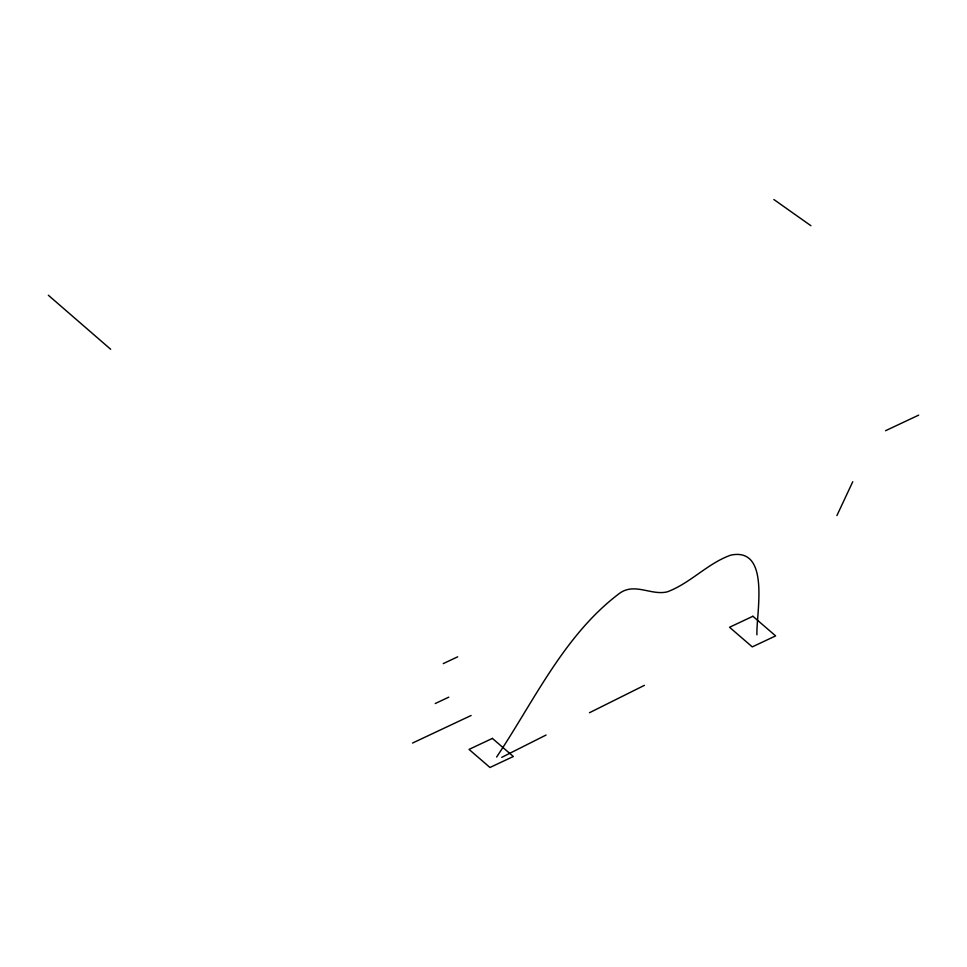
<?xml version="1.0" encoding="UTF-8"?>
<svg xmlns="http://www.w3.org/2000/svg" width="967" height="967" viewBox="0 0 967 967"><rect width="100%" height="100%" fill="white"/><g stroke="black" fill="none" stroke-linecap="round" stroke-linejoin="round"><path stroke-width="1.45" d="M756.931 634.823C756.025 614.25 770.977 546.911 730.847 555.106C707.518 563.374 690.486 583.174 667.363 591.816C651.444 595.817 634.811 582.364 619.738 593.194C564.329 634.618 534.268 700.761 496.615 757.028M836.914 515.556L852.773 481.711M501.74 757.354L546.077 735.029M589.471 712.727L644.433 685.337M885.53 430.726L918.65 415.145M443.237 663.616L457.681 656.823M435.235 703.529L448.785 697.159M412.546 743.043L471.11 715.495M773.878 199.516L810.926 225.722M48.35 295.249L110.673 349.28M492.396 738.413L469.031 749.401L489.967 767.484L513.332 756.496L492.396 738.413M752.894 616.269L729.541 627.257L752.266 646.887L775.631 635.899L752.894 616.269"/></g></svg>
